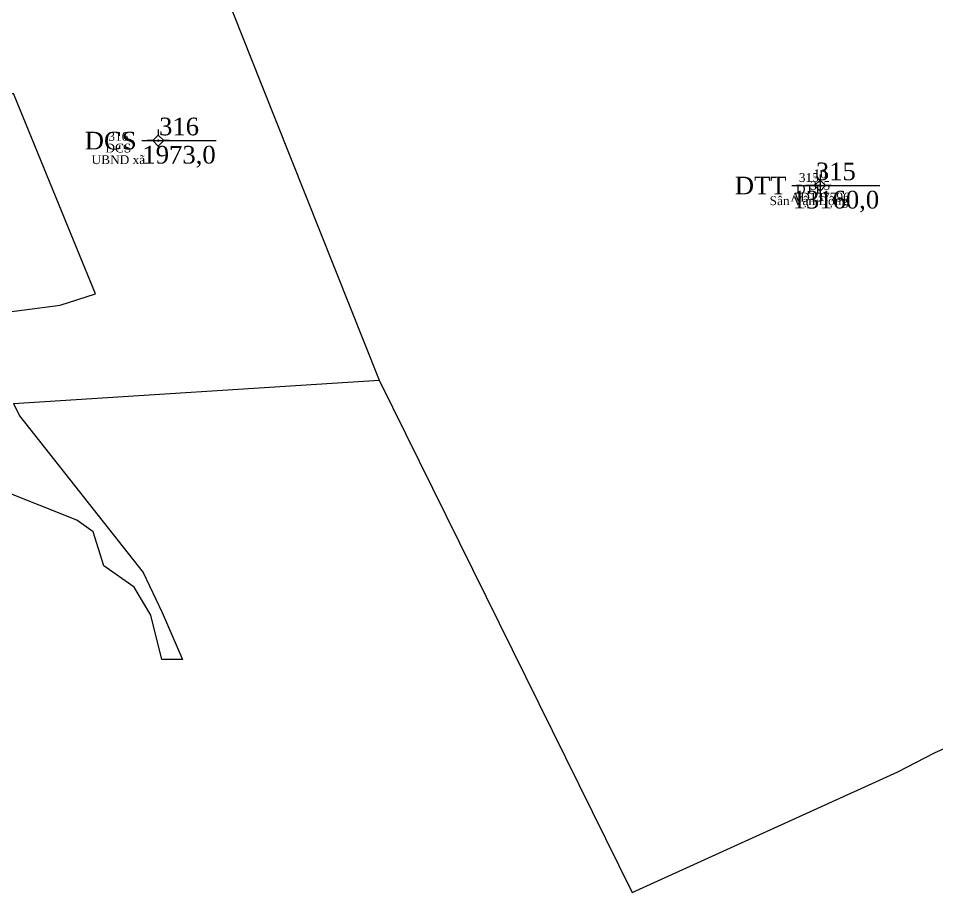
# Model space of a CAD drawing. Header units: metres. Extents: x 543340 to 549474, y 1840490 to 1845220.
# Drawn here: x 547803.5 to 547907.6, y 1841973.6 to 1842072.6 of the extents above; entities that cross this region are included whole.
import ezdxf
from ezdxf.enums import TextEntityAlignment as Align

# ---------------------------------------------------------------- set-up
doc = ezdxf.new("R2010")
doc.units = ezdxf.units.M
doc.header["$MEASUREMENT"] = 0
for name, color, linetype, lineweight in [('Level 10', 7, 'Continuous', 0), ('Level 11', 7, 'Continuous', 0), ('Level 13', 7, 'Continuous', 0), ('Level 15', 7, 'Continuous', 0), ('Level 19', 7, 'Continuous', 0), ('Level 2', 7, 'Continuous', 0), ('Level 4', 7, 'Continuous', 0)]:
    doc.layers.add(name, color=color, linetype=linetype, lineweight=lineweight)
doc.styles.add('Style-Times New Roman', font='times.ttf')

# ---------------------------------------------------------------- blocks, each defined once
blk = doc.blocks.new('CENTRD')
at = {"layer": 'Level 11', "linetype": 'Continuous', "lineweight": 0}
h = blk.add_hatch(color=1, dxfattribs=at)
edge = h.paths.add_edge_path()
edge.add_arc((0, 0), 1.5, 0, 360)
at = {"layer": 'Level 11', "color": 1, "linetype": 'Continuous', "lineweight": 0}
for p, q in [((0, 12.5), (0, 6.25)), ((-6.25, 0), (-12.5, 0)), ((0, 6.25), (-6.25, 0)), ((-6.25, 0), (0, -6.25)), ((6.25, 0), (0, 6.25)), ((0, -6.25), (6.25, 0)), ((12.5, 0), (6.25, 0)), ((0, -6.25), (0, -12.5))]:
    blk.add_line(p, q, dxfattribs=at)
blk = doc.blocks.new('N_THUA_144')
at = {"layer": 'Level 13', "color": 1, "linetype": 'Continuous', "lineweight": 0}
blk.add_line((-3.2, 0), (6.76, 0), dxfattribs=at)
at = {"layer": 'Level 13', "color": 5, "linetype": 'Continuous', "lineweight": 0, "style": 'Style-Times New Roman'}
blk.add_text('315', height=2, dxfattribs=at).set_placement((1.78, 1.6), align=Align.MIDDLE_CENTER)
at = {"layer": 'Level 2', "color": 3, "linetype": 'Continuous', "lineweight": 0, "style": 'Style-Times New Roman'}
blk.add_text('DTT', height=2, dxfattribs=at).set_placement((-3.8, 0), align=Align.MIDDLE_RIGHT)
at = {"layer": 'Level 4', "color": 1, "linetype": 'Continuous', "lineweight": 0, "style": 'Style-Times New Roman'}
blk.add_text('13160,0', height=2, dxfattribs=at).set_placement((1.78, -1.6), align=Align.MIDDLE_CENTER)
blk = doc.blocks.new('N_THUA_145')
at = {"layer": 'Level 13', "color": 1, "linetype": 'Continuous', "lineweight": 0}
blk.add_line((-1.85, 0), (6.56, 0), dxfattribs=at)
at = {"layer": 'Level 13', "color": 5, "linetype": 'Continuous', "lineweight": 0, "style": 'Style-Times New Roman'}
blk.add_text('316', height=2, dxfattribs=at).set_placement((2.36, 1.6), align=Align.MIDDLE_CENTER)
at = {"layer": 'Level 2', "color": 3, "linetype": 'Continuous', "lineweight": 0, "style": 'Style-Times New Roman'}
blk.add_text('DCS', height=2, dxfattribs=at).set_placement((-2.45, 0), align=Align.MIDDLE_RIGHT)
at = {"layer": 'Level 4', "color": 1, "linetype": 'Continuous', "lineweight": 0, "style": 'Style-Times New Roman'}
blk.add_text('1973,0', height=2, dxfattribs=at).set_placement((2.36, -1.6), align=Align.MIDDLE_CENTER)

msp = doc.modelspace()

# ---------------------------------------------------------------- linework, layer by layer
at = {"layer": 'Level 10', "color": 7, "lineweight": 0}
msp.add_line((547802.94, 1842029.01), (547844.39, 1842031.65), dxfattribs=at)
at = {"layer": 'Level 10', "color": 7, "lineweight": 0, "flags": 128}
for points in [[(547821.78, 1842088.57), (547831.01, 1842065.21), (547844.39, 1842031.65)], [(547800.11, 1842039.07), (547808.25, 1842040.14), (547812.25, 1842041.44), (547810.15, 1842046.5), (547802.94, 1842064.14), (547791.47, 1842060.59), (547786.51, 1842063.97), (547782.67, 1842062.93)], [(547844.39, 1842031.65), (547873.07, 1841973.57), (547903.19, 1841987.27), (547907.32, 1841989.42), (547911.46, 1841991.25), (547920.31, 1841996.37), (547920.88, 1841995.3), (547923.46, 1841996.69), (547930.05, 1842000.68), (547932.85, 1842002.88), (547946.5, 1842012.5), (547950.11, 1842014.77), (547952.74, 1842016.59), (547955.88, 1842018.79), (547956.58, 1842017.85), (547958.37, 1842019.14), (547964.25, 1842022.29), (547967.28, 1842024.23)], [(547802.94, 1842029.01), (547803.62, 1842027.6), (547817.66, 1842009.83), (547819.8, 1842005.33), (547822.11, 1842000), (547819.76, 1842000), (547818.5, 1842005.03), (547816.64, 1842008.2), (547813.18, 1842010.6), (547811.97, 1842014.45), (547810.11, 1842015.78), (547801.57, 1842019.17)]]:
    msp.add_lwpolyline(points, dxfattribs=at)

# ---------------------------------------------------------------- block references
at = {"layer": 'Level 11', "color": 1, "linetype": 'Continuous', "lineweight": 0, "xscale": 0.1, "yscale": 0.1, "zscale": 0.1}
for p in [(547819.35, 1842058.79), (547894.37, 1842053.7)]:
    msp.add_blockref('CENTRD', p, dxfattribs=at)
at = {"layer": 'Level 2', "color": 3, "linetype": 'Continuous', "lineweight": 0}
for name, p in [('N_THUA_145', (547819.35, 1842058.79)), ('N_THUA_144', (547894.37, 1842053.7))]:
    msp.add_blockref(name, p, dxfattribs=at)

# ---------------------------------------------------------------- texts
at = {"layer": 'Level 15', "color": 1, "linetype": 'Continuous', "lineweight": 0, "char_height": 1, "attachment_point": 5, "line_spacing_factor": 0.790495, "style": 'Style-Times New Roman'}
for s, insert in [('316\\PDCS\\PUBND xã', (547814.83, 1842057.94)), ('315\\PDTT\\PSân Vận Động', (547893.09, 1842053.13))]:
    msp.add_mtext(s, dxfattribs=dict(at, insert=insert))
at = {"layer": 'Level 19', "color": 2, "linetype": 'Continuous', "lineweight": 0, "insert": (547894.37, 1842053.7), "char_height": 1, "attachment_point": 5, "line_spacing_factor": 0.790495, "style": 'Style-Times New Roman'}
msp.add_mtext('10\\P315\\PAD137796', dxfattribs=at)

doc.saveas('drawing.dxf')
